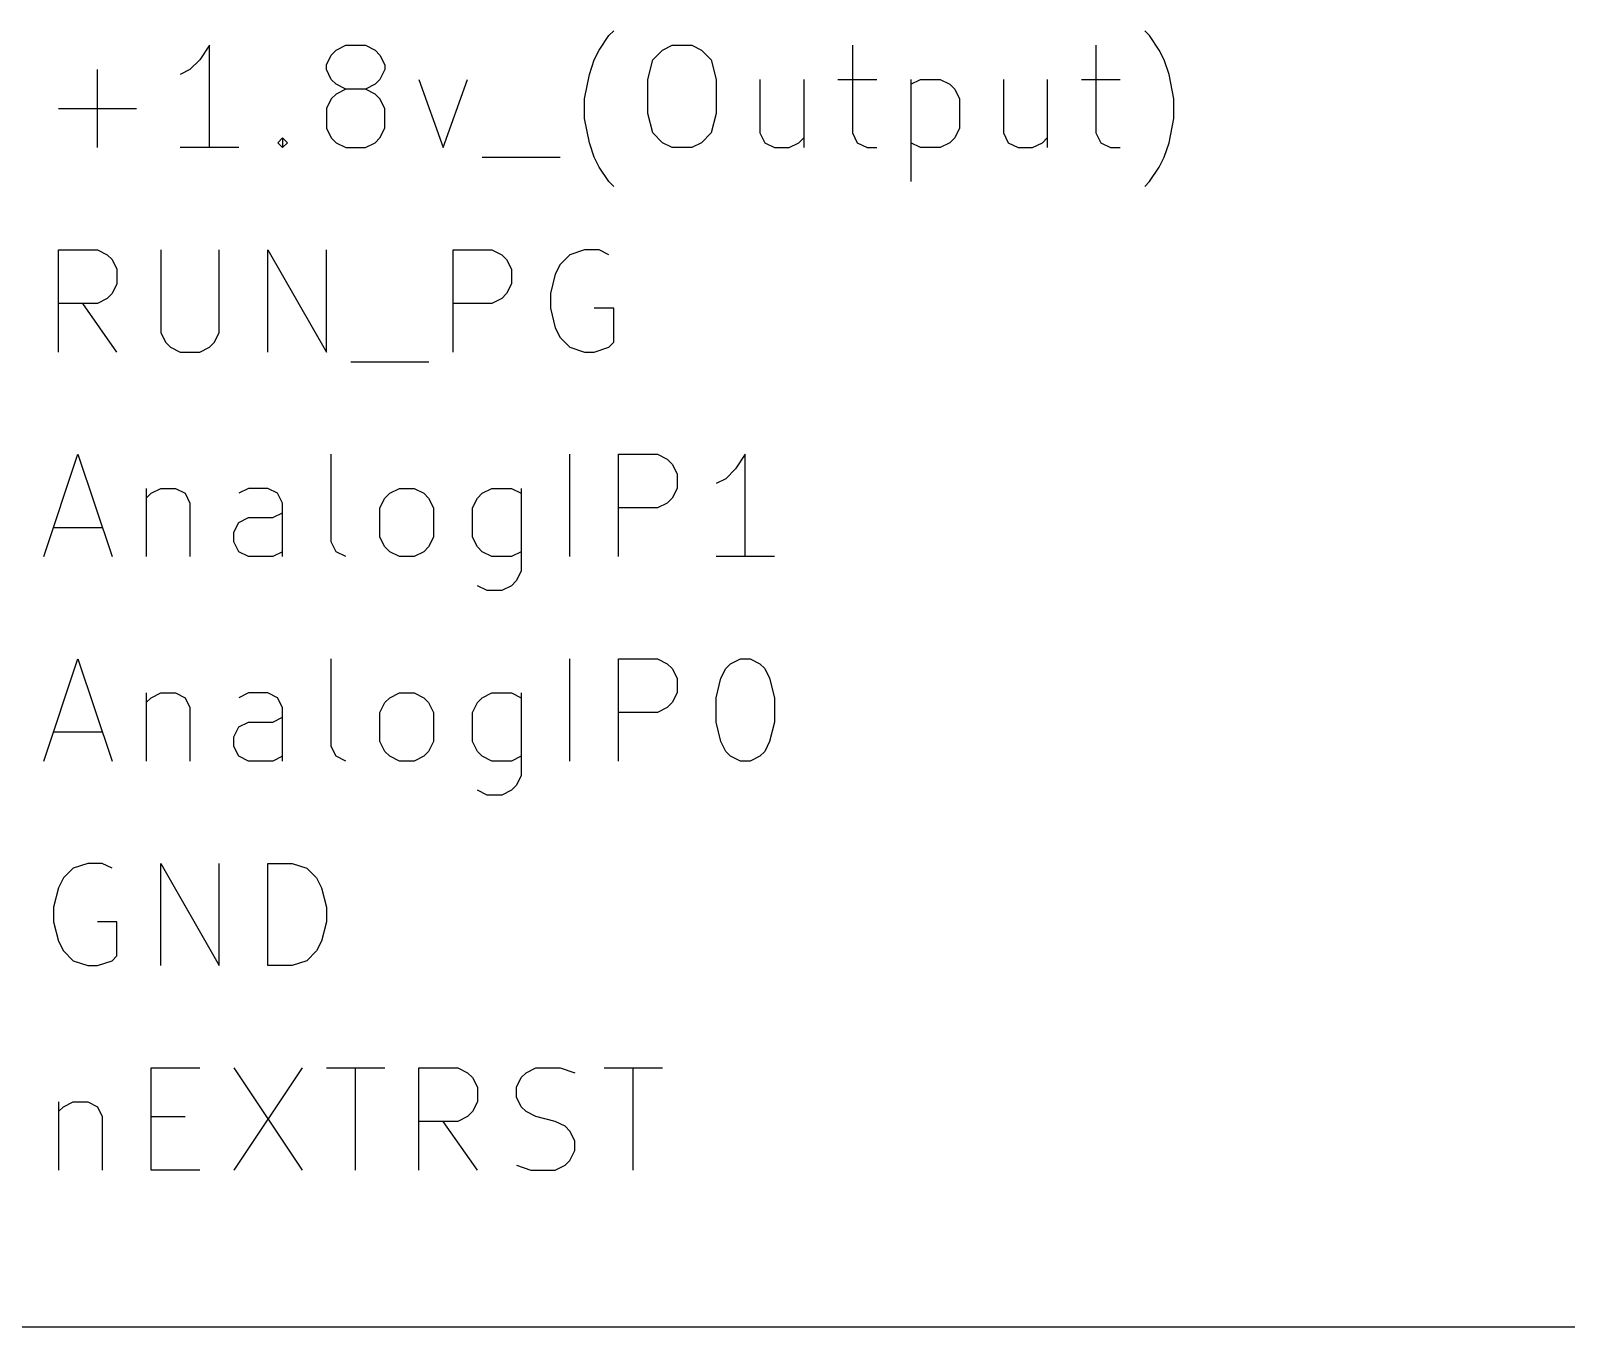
# Model space of a CAD drawing. Header units: millimetres. Extents: x 10 to 287, y -200 to -10.
# Drawn here: x 43.65 to 62.71, y -151.13 to -135.03 of the extents above; entities that cross this region are included whole.
import ezdxf

# ---------------------------------------------------------------- set-up
doc = ezdxf.new("R2010")
doc.units = ezdxf.units.MM
doc.layers.add('GREENSIXTYFIVE', color=129, linetype='CONTINUOUS')
doc.layers.add('RED', color=14, linetype='CONTINUOUS')

msp = doc.modelspace()

# ---------------------------------------------------------------- linework, layer by layer
at = {"layer": 'GREENSIXTYFIVE', "linetype": 'CONTINUOUS'}
for p, q in [((50.7032, -135.268), (50.8241, -135.0866)), ((50.8241, -135.0866), (50.8846, -135.0261)), ((57.5369, -135.0866), (57.4764, -135.0261)), ((57.6578, -135.268), (57.5369, -135.0866)), ((45.8651, -135.2075), (45.7442, -135.389)), ((45.8651, -136.4775), (45.8651, -135.2075)), ((47.3166, -135.4494), (47.377, -135.3285)), ((47.377, -135.3285), (47.4375, -135.268)), ((47.4375, -135.268), (47.5585, -135.2075)), ((47.5585, -135.2075), (47.8004, -135.2075)), ((47.8004, -135.2075), (47.9213, -135.268)), ((47.9213, -135.268), (47.9818, -135.3285)), ((47.9818, -135.3285), (48.0423, -135.4494)), ((50.6427, -135.389), (50.7032, -135.268)), ((51.3684, -135.389), (51.4894, -135.268)), ((51.4894, -135.268), (51.6103, -135.2075)), ((51.6103, -135.2075), (51.8522, -135.2075)), ((51.8522, -135.2075), (51.9732, -135.268)), ((51.9732, -135.268), (52.0941, -135.389)), ((53.8479, -135.2075), (53.8479, -136.2961)), ((56.8716, -135.2075), (56.8716, -136.2961)), ((57.7183, -135.389), (57.6578, -135.268)), ((44.4741, -136.4775), (44.4741, -135.5099)), ((45.6232, -135.5099), (45.5023, -135.5704)), ((45.7442, -135.389), (45.6232, -135.5099)), ((47.3166, -135.5099), (47.3166, -135.4494)), ((47.377, -135.6309), (47.3166, -135.5099)), ((48.0423, -135.5099), (47.9818, -135.6309)), ((48.0423, -135.4494), (48.0423, -135.5099)), ((50.5822, -135.5704), (50.6427, -135.389)), ((51.308, -135.6309), (51.3684, -135.389)), ((52.0941, -135.389), (52.1546, -135.6309)), ((57.7788, -135.5704), (57.7183, -135.389)), ((47.4375, -135.6913), (47.377, -135.6309)), ((47.5585, -135.7518), (47.4375, -135.6913)), ((47.9213, -135.6913), (47.8004, -135.7518)), ((47.9818, -135.6309), (47.9213, -135.6913)), ((48.4656, -135.6309), (48.768, -136.4775)), ((48.768, -136.4775), (49.0703, -135.6309)), ((50.5217, -135.8728), (50.5822, -135.5704)), ((51.308, -136.0542), (51.308, -135.6309)), ((52.1546, -135.6309), (52.1546, -136.0542)), ((52.6989, -135.6309), (52.6989, -136.2961)), ((53.2432, -135.6309), (53.2432, -136.4775)), ((53.6665, -135.6309), (54.1503, -135.6309)), ((54.5736, -135.6309), (54.5736, -136.9009)), ((54.5736, -135.6913), (54.6946, -135.6309)), ((54.6946, -135.6309), (54.9365, -135.6309)), ((54.9365, -135.6309), (55.0574, -135.6913)), ((55.0574, -135.6913), (55.1179, -135.7518)), ((55.7226, -135.6309), (55.7226, -136.2961)), ((56.2669, -135.6309), (56.2669, -136.4775)), ((56.6902, -135.6309), (57.174, -135.6309)), ((57.8392, -135.8728), (57.7788, -135.5704)), ((47.377, -135.8728), (47.3166, -135.9937)), ((47.4375, -135.8123), (47.377, -135.8728)), ((47.5585, -135.7518), (47.4375, -135.8123)), ((47.8004, -135.7518), (47.5585, -135.7518)), ((47.9213, -135.8123), (47.8004, -135.7518)), ((47.9818, -135.8728), (47.9213, -135.8123)), ((48.0423, -135.9937), (47.9818, -135.8728)), ((50.5217, -136.1147), (50.5217, -135.8728)), ((55.1179, -135.7518), (55.1784, -135.8728)), ((55.1784, -135.8728), (55.1784, -136.2356)), ((57.8392, -136.1147), (57.8392, -135.8728)), ((43.9903, -135.9937), (44.958, -135.9937)), ((47.3166, -135.9937), (47.3166, -136.2356)), ((48.0423, -136.2356), (48.0423, -135.9937)), ((50.5822, -136.4171), (50.5217, -136.1147)), ((51.3684, -136.2961), (51.308, -136.0542)), ((52.1546, -136.0542), (52.0941, -136.2961)), ((57.7788, -136.4171), (57.8392, -136.1147)), ((47.3166, -136.2356), (47.377, -136.3566)), ((47.9818, -136.3566), (48.0423, -136.2356)), ((51.4894, -136.4171), (51.3684, -136.2961)), ((52.0941, -136.2961), (51.9732, -136.4171)), ((52.6989, -136.2961), (52.7594, -136.4171)), ((53.8479, -136.2961), (53.9084, -136.4171)), ((55.1784, -136.2356), (55.1179, -136.3566)), ((55.7226, -136.2961), (55.7831, -136.4171)), ((56.8716, -136.2961), (56.9321, -136.4171)), ((46.228, -136.4775), (45.5023, -136.4775)), ((46.7118, -136.4171), (46.7722, -136.3566)), ((46.7722, -136.4775), (46.7118, -136.4171)), ((46.7722, -136.3566), (46.8327, -136.4171)), ((46.7722, -136.3566), (46.7722, -136.4775)), ((46.8327, -136.4171), (46.7722, -136.4775)), ((47.377, -136.3566), (47.4375, -136.4171)), ((47.4375, -136.4171), (47.5585, -136.4775)), ((47.5585, -136.4775), (47.8004, -136.4775)), ((47.8004, -136.4775), (47.9213, -136.4171)), ((47.9213, -136.4171), (47.9818, -136.3566)), ((50.6427, -136.5985), (50.5822, -136.4171)), ((51.6103, -136.4775), (51.4894, -136.4171)), ((51.8522, -136.4775), (51.6103, -136.4775)), ((51.9732, -136.4171), (51.8522, -136.4775)), ((52.7594, -136.4171), (52.8804, -136.4775)), ((52.8804, -136.4775), (53.0618, -136.4775)), ((53.0618, -136.4775), (53.1827, -136.4171)), ((53.1827, -136.4171), (53.2432, -136.3566)), ((53.9084, -136.4171), (54.0294, -136.4775)), ((54.0294, -136.4775), (54.1503, -136.4775)), ((54.6946, -136.4775), (54.5736, -136.4171)), ((54.9365, -136.4775), (54.6946, -136.4775)), ((55.0574, -136.4171), (54.9365, -136.4775)), ((55.1179, -136.3566), (55.0574, -136.4171)), ((55.7831, -136.4171), (55.9041, -136.4775)), ((55.9041, -136.4775), (56.0855, -136.4775)), ((56.0855, -136.4775), (56.2064, -136.4171)), ((56.2064, -136.4171), (56.2669, -136.3566)), ((56.9321, -136.4171), (57.0531, -136.4775)), ((57.0531, -136.4775), (57.174, -136.4775)), ((57.7183, -136.5985), (57.7788, -136.4171)), ((49.2518, -136.5985), (50.2194, -136.5985)), ((50.7032, -136.7194), (50.6427, -136.5985)), ((57.6578, -136.7194), (57.7183, -136.5985)), ((50.8241, -136.9009), (50.7032, -136.7194)), ((57.5369, -136.9009), (57.6578, -136.7194)), ((50.8846, -136.9613), (50.8241, -136.9009)), ((57.4764, -136.9613), (57.5369, -136.9009)), ((43.9903, -139.0175), (43.9903, -137.7475)), ((43.9903, -137.7475), (44.4741, -137.7475)), ((44.4741, -137.7475), (44.5951, -137.808)), ((44.5951, -137.808), (44.6556, -137.8685)), ((45.2603, -137.7475), (45.2603, -138.7756)), ((45.986, -138.7756), (45.986, -137.7475)), ((46.5908, -139.0175), (46.5908, -137.7475)), ((46.5908, -137.7475), (47.3165, -139.0175)), ((47.3165, -139.0175), (47.3165, -137.7475)), ((48.8889, -139.0175), (48.8889, -137.7475)), ((48.8889, -137.7475), (49.3727, -137.7475)), ((49.3727, -137.7475), (49.4937, -137.808)), ((49.4937, -137.808), (49.5542, -137.8685)), ((50.3404, -137.808), (50.2194, -137.929)), ((50.5218, -137.7475), (50.3404, -137.808)), ((50.7032, -137.7475), (50.5218, -137.7475)), ((50.8242, -137.808), (50.7032, -137.7475)), ((44.6556, -137.8685), (44.716, -137.9894)), ((44.716, -137.9894), (44.716, -138.1709)), ((49.5542, -137.8685), (49.6146, -137.9894)), ((49.6146, -137.9894), (49.6146, -138.1709)), ((50.2194, -137.929), (50.1589, -138.0499)), ((44.716, -138.1709), (44.6556, -138.2918)), ((49.6146, -138.1709), (49.5542, -138.2918)), ((50.1589, -138.0499), (50.0985, -138.2918)), ((44.4741, -138.4128), (43.9903, -138.4128)), ((44.716, -139.0175), (44.2927, -138.4128)), ((44.5951, -138.3523), (44.4741, -138.4128)), ((44.6556, -138.2918), (44.5951, -138.3523)), ((49.3727, -138.4128), (48.8889, -138.4128)), ((49.4937, -138.3523), (49.3727, -138.4128)), ((49.5542, -138.2918), (49.4937, -138.3523)), ((50.0985, -138.2918), (50.0985, -138.4732)), ((50.0985, -138.4732), (50.1589, -138.7151)), ((50.8846, -138.4732), (50.6427, -138.4732)), ((50.8846, -138.8966), (50.8846, -138.4732)), ((45.2603, -138.7756), (45.3208, -138.8966)), ((45.9256, -138.8966), (45.986, -138.7756)), ((50.1589, -138.7151), (50.2194, -138.8361)), ((45.3208, -138.8966), (45.3813, -138.9571)), ((45.3813, -138.9571), (45.5022, -139.0175)), ((45.7441, -139.0175), (45.8651, -138.9571)), ((45.8651, -138.9571), (45.9256, -138.8966)), ((50.2194, -138.8361), (50.3404, -138.9571)), ((50.3404, -138.9571), (50.5218, -139.0175)), ((50.6427, -139.0175), (50.8242, -138.9571)), ((50.8242, -138.9571), (50.8846, -138.8966)), ((45.5022, -139.0175), (45.7441, -139.0175)), ((47.619, -139.1385), (48.5866, -139.1385)), ((50.5218, -139.0175), (50.6427, -139.0175)), ((43.8089, -141.5575), (44.2322, -140.2875)), ((44.2322, -140.2875), (44.6556, -141.5575)), ((47.3769, -141.3761), (47.3769, -140.2875)), ((50.3401, -141.5575), (50.3401, -140.2875)), ((50.9449, -141.5575), (50.9449, -140.2875)), ((50.9449, -140.2875), (51.4287, -140.2875)), ((51.4287, -140.2875), (51.5497, -140.348)), ((52.5173, -140.2875), (52.3964, -140.469)), ((52.5173, -141.5575), (52.5173, -140.2875)), ((51.5497, -140.348), (51.6102, -140.4085)), ((51.6102, -140.4085), (51.6706, -140.5294)), ((52.3964, -140.469), (52.2754, -140.5899)), ((51.6706, -140.5294), (51.6706, -140.7109)), ((52.2754, -140.5899), (52.1545, -140.6504)), ((45.0789, -140.7109), (45.0789, -141.5575)), ((45.0789, -140.8318), (45.1394, -140.7713)), ((45.1394, -140.7713), (45.2604, -140.7109)), ((45.2604, -140.7109), (45.4418, -140.7109)), ((45.4418, -140.7109), (45.5627, -140.7713)), ((45.5627, -140.7713), (45.6232, -140.8923)), ((46.3489, -140.7109), (46.2279, -140.7713)), ((46.5908, -140.7109), (46.3489, -140.7109)), ((46.7117, -140.7713), (46.5908, -140.7109)), ((46.7722, -140.8923), (46.7117, -140.7713)), ((47.9817, -140.9528), (48.0421, -140.8318)), ((48.0421, -140.8318), (48.1026, -140.7713)), ((48.1026, -140.7713), (48.2236, -140.7109)), ((48.2236, -140.7109), (48.405, -140.7109)), ((48.405, -140.7109), (48.5259, -140.7713)), ((48.5259, -140.7713), (48.5864, -140.8318)), ((48.5864, -140.8318), (48.6469, -140.9528)), ((49.1307, -140.9528), (49.1911, -140.8318)), ((49.1911, -140.8318), (49.2516, -140.7713)), ((49.2516, -140.7713), (49.3726, -140.7109)), ((49.3726, -140.7109), (49.6145, -140.7109)), ((49.6145, -140.7109), (49.7354, -140.7713)), ((49.7354, -140.7109), (49.7354, -141.739)), ((51.6102, -140.8318), (51.5497, -140.8923)), ((51.6706, -140.7109), (51.6102, -140.8318)), ((45.6232, -140.8923), (45.6232, -141.5575)), ((46.2279, -141.1342), (46.3489, -141.0737)), ((46.3489, -141.0737), (46.6513, -141.0737)), ((46.6513, -141.0737), (46.7722, -141.0132)), ((46.7722, -141.5575), (46.7722, -140.8923)), ((47.9817, -141.3156), (47.9817, -140.9528)), ((48.6469, -140.9528), (48.6469, -141.3156)), ((49.1307, -141.3156), (49.1307, -140.9528)), ((51.4287, -140.9528), (50.9449, -140.9528)), ((51.5497, -140.8923), (51.4287, -140.9528)), ((43.9299, -141.1947), (44.5346, -141.1947)), ((46.1675, -141.2551), (46.2279, -141.1342)), ((46.1675, -141.3761), (46.1675, -141.2551)), ((46.2279, -141.4971), (46.1675, -141.3761)), ((47.4374, -141.4971), (47.3769, -141.3761)), ((48.0421, -141.4366), (47.9817, -141.3156)), ((48.1026, -141.4971), (48.0421, -141.4366)), ((48.5864, -141.4366), (48.5259, -141.4971)), ((48.6469, -141.3156), (48.5864, -141.4366)), ((49.1911, -141.4366), (49.1307, -141.3156)), ((49.2516, -141.4971), (49.1911, -141.4366)), ((46.3489, -141.5575), (46.2279, -141.4971)), ((46.6513, -141.5575), (46.3489, -141.5575)), ((46.7722, -141.4971), (46.6513, -141.5575)), ((47.5584, -141.5575), (47.4374, -141.4971)), ((48.2236, -141.5575), (48.1026, -141.4971)), ((48.405, -141.5575), (48.2236, -141.5575)), ((48.5259, -141.4971), (48.405, -141.5575)), ((49.3726, -141.5575), (49.2516, -141.4971)), ((49.6145, -141.5575), (49.3726, -141.5575)), ((49.7354, -141.4971), (49.6145, -141.5575)), ((52.8802, -141.5575), (52.1545, -141.5575)), ((49.7354, -141.739), (49.6749, -141.8599)), ((49.3121, -141.9809), (49.1911, -141.9204)), ((49.4935, -141.9809), (49.3121, -141.9809)), ((49.6145, -141.9204), (49.4935, -141.9809)), ((49.6749, -141.8599), (49.6145, -141.9204)), ((43.8089, -144.0975), (44.2322, -142.8275)), ((44.2322, -142.8275), (44.6556, -144.0975)), ((47.3769, -143.9161), (47.3769, -142.8275)), ((50.3401, -144.0975), (50.3401, -142.8275)), ((50.9449, -144.0975), (50.9449, -142.8275)), ((50.9449, -142.8275), (51.4287, -142.8275)), ((51.4287, -142.8275), (51.5497, -142.888)), ((51.5497, -142.888), (51.6102, -142.9485)), ((51.6102, -142.9485), (51.6706, -143.0694)), ((52.2149, -143.0694), (52.2754, -142.9485)), ((52.2754, -142.9485), (52.3359, -142.888)), ((52.3359, -142.888), (52.4568, -142.8275)), ((52.4568, -142.8275), (52.5778, -142.8275)), ((52.5778, -142.8275), (52.6987, -142.888)), ((52.6987, -142.888), (52.7592, -142.9485)), ((52.7592, -142.9485), (52.8197, -143.0694)), ((51.6706, -143.0694), (51.6706, -143.2509)), ((52.1545, -143.3113), (52.2149, -143.0694)), ((52.8197, -143.0694), (52.8802, -143.3113)), ((45.0789, -143.2509), (45.0789, -144.0975)), ((45.0789, -143.3718), (45.1394, -143.3113)), ((45.1394, -143.3113), (45.2604, -143.2509)), ((45.2604, -143.2509), (45.4418, -143.2509)), ((45.4418, -143.2509), (45.5627, -143.3113)), ((45.5627, -143.3113), (45.6232, -143.4323)), ((46.3489, -143.2509), (46.2279, -143.3113)), ((46.5908, -143.2509), (46.3489, -143.2509)), ((46.7117, -143.3113), (46.5908, -143.2509)), ((46.7722, -143.4323), (46.7117, -143.3113)), ((48.0421, -143.3718), (48.1026, -143.3113)), ((48.1026, -143.3113), (48.2236, -143.2509)), ((48.2236, -143.2509), (48.405, -143.2509)), ((48.405, -143.2509), (48.5259, -143.3113)), ((48.5259, -143.3113), (48.5864, -143.3718)), ((49.1911, -143.3718), (49.2516, -143.3113)), ((49.2516, -143.3113), (49.3726, -143.2509)), ((49.3726, -143.2509), (49.6145, -143.2509)), ((49.6145, -143.2509), (49.7354, -143.3113)), ((49.7354, -143.2509), (49.7354, -144.279)), ((51.6706, -143.2509), (51.6102, -143.3718)), ((52.1545, -143.6137), (52.1545, -143.3113)), ((52.8802, -143.3113), (52.8802, -143.6137)), ((45.6232, -143.4323), (45.6232, -144.0975)), ((46.6513, -143.6137), (46.7722, -143.5532)), ((46.7722, -144.0975), (46.7722, -143.4323)), ((47.9817, -143.4928), (48.0421, -143.3718)), ((47.9817, -143.8556), (47.9817, -143.4928)), ((48.5864, -143.3718), (48.6469, -143.4928)), ((48.6469, -143.4928), (48.6469, -143.8556)), ((49.1307, -143.4928), (49.1911, -143.3718)), ((49.1307, -143.8556), (49.1307, -143.4928)), ((51.4287, -143.4928), (50.9449, -143.4928)), ((51.5497, -143.4323), (51.4287, -143.4928)), ((51.6102, -143.3718), (51.5497, -143.4323)), ((43.9299, -143.7347), (44.5346, -143.7347)), ((46.1675, -143.7951), (46.2279, -143.6742)), ((46.2279, -143.6742), (46.3489, -143.6137)), ((46.3489, -143.6137), (46.6513, -143.6137)), ((52.2149, -143.8556), (52.1545, -143.6137)), ((52.8802, -143.6137), (52.8197, -143.8556)), ((46.1675, -143.9161), (46.1675, -143.7951)), ((46.2279, -144.0371), (46.1675, -143.9161)), ((47.4374, -144.0371), (47.3769, -143.9161)), ((48.0421, -143.9766), (47.9817, -143.8556)), ((48.6469, -143.8556), (48.5864, -143.9766)), ((49.1911, -143.9766), (49.1307, -143.8556)), ((52.2754, -143.9766), (52.2149, -143.8556)), ((52.8197, -143.8556), (52.7592, -143.9766)), ((46.3489, -144.0975), (46.2279, -144.0371)), ((46.6513, -144.0975), (46.3489, -144.0975)), ((46.7722, -144.0371), (46.6513, -144.0975)), ((47.5584, -144.0975), (47.4374, -144.0371)), ((48.1026, -144.0371), (48.0421, -143.9766)), ((48.2236, -144.0975), (48.1026, -144.0371)), ((48.405, -144.0975), (48.2236, -144.0975)), ((48.5259, -144.0371), (48.405, -144.0975)), ((48.5864, -143.9766), (48.5259, -144.0371)), ((49.2516, -144.0371), (49.1911, -143.9766)), ((49.3726, -144.0975), (49.2516, -144.0371)), ((49.6145, -144.0975), (49.3726, -144.0975)), ((49.7354, -144.0371), (49.6145, -144.0975)), ((52.3359, -144.0371), (52.2754, -143.9766)), ((52.4568, -144.0975), (52.3359, -144.0371)), ((52.5778, -144.0975), (52.4568, -144.0975)), ((52.6987, -144.0371), (52.5778, -144.0975)), ((52.7592, -143.9766), (52.6987, -144.0371)), ((49.7354, -144.279), (49.6749, -144.3999)), ((49.3121, -144.5209), (49.1911, -144.4604)), ((49.6145, -144.4604), (49.4935, -144.5209)), ((49.6749, -144.3999), (49.6145, -144.4604)), ((49.4935, -144.5209), (49.3121, -144.5209)), ((44.1718, -145.428), (44.0508, -145.549)), ((44.3532, -145.3675), (44.1718, -145.428)), ((44.5346, -145.3675), (44.3532, -145.3675)), ((44.6556, -145.428), (44.5346, -145.3675)), ((45.2603, -146.6375), (45.2603, -145.3675)), ((45.2603, -145.3675), (45.986, -146.6375)), ((45.986, -146.6375), (45.986, -145.3675)), ((46.5908, -146.6375), (46.5908, -145.3675)), ((46.5908, -145.3675), (46.8932, -145.3675)), ((46.8932, -145.3675), (47.0746, -145.428)), ((47.0746, -145.428), (47.1956, -145.549)), ((44.0508, -145.549), (43.9903, -145.6699)), ((47.1956, -145.549), (47.2561, -145.6699)), ((43.9903, -145.6699), (43.9299, -145.9118)), ((47.2561, -145.6699), (47.3165, -145.9118)), ((43.9299, -145.9118), (43.9299, -146.0932)), ((47.3165, -145.9118), (47.3165, -146.0932)), ((43.9299, -146.0932), (43.9903, -146.3351)), ((44.716, -146.0932), (44.4741, -146.0932)), ((44.716, -146.5166), (44.716, -146.0932)), ((47.3165, -146.0932), (47.2561, -146.3351)), ((43.9903, -146.3351), (44.0508, -146.4561)), ((47.2561, -146.3351), (47.1956, -146.4561)), ((44.0508, -146.4561), (44.1718, -146.5771)), ((44.1718, -146.5771), (44.3532, -146.6375)), ((44.4741, -146.6375), (44.6556, -146.5771)), ((44.6556, -146.5771), (44.716, -146.5166)), ((47.0746, -146.5771), (46.8932, -146.6375)), ((47.1956, -146.4561), (47.0746, -146.5771)), ((44.3532, -146.6375), (44.4741, -146.6375)), ((46.8932, -146.6375), (46.5908, -146.6375)), ((45.1393, -149.1775), (45.1393, -147.9075)), ((45.1393, -147.9075), (45.7441, -147.9075)), ((46.1674, -147.9075), (47.014, -149.1775)), ((47.014, -147.9075), (46.1674, -149.1775)), ((47.3164, -147.9075), (48.0421, -147.9075)), ((47.6793, -149.1775), (47.6793, -147.9075)), ((48.4654, -149.1775), (48.4654, -147.9075)), ((48.4654, -147.9075), (48.9492, -147.9075)), ((48.9492, -147.9075), (49.0702, -147.968)), ((49.7959, -147.968), (49.9169, -147.9075)), ((49.9169, -147.9075), (50.2192, -147.9075)), ((50.2192, -147.9075), (50.4007, -147.968)), ((50.7635, -147.9075), (51.4892, -147.9075)), ((51.1264, -149.1775), (51.1264, -147.9075)), ((49.0702, -147.968), (49.1307, -148.0285)), ((49.1307, -148.0285), (49.1911, -148.1494)), ((49.675, -148.1494), (49.7354, -148.0285)), ((49.7354, -148.0285), (49.7959, -147.968)), ((49.1911, -148.1494), (49.1911, -148.3309)), ((49.675, -148.2704), (49.675, -148.1494)), ((49.7354, -148.3913), (49.675, -148.2704)), ((43.9903, -148.3309), (43.9903, -149.1775)), ((43.9903, -148.4518), (44.0508, -148.3913)), ((44.0508, -148.3913), (44.1718, -148.3309)), ((44.1718, -148.3309), (44.3532, -148.3309)), ((44.3532, -148.3309), (44.4741, -148.3913)), ((44.4741, -148.3913), (44.5346, -148.5123)), ((44.5346, -148.5123), (44.5346, -149.1775)), ((45.1393, -148.5123), (45.5627, -148.5123)), ((49.0702, -148.5123), (48.9492, -148.5728)), ((49.1307, -148.4518), (49.0702, -148.5123)), ((49.1911, -148.3309), (49.1307, -148.4518)), ((49.7959, -148.4518), (49.7354, -148.3913)), ((49.9169, -148.5123), (49.7959, -148.4518)), ((50.1588, -148.5728), (49.9169, -148.5123)), ((48.9492, -148.5728), (48.4654, -148.5728)), ((49.1911, -149.1775), (48.7678, -148.5728)), ((50.2797, -148.6332), (50.1588, -148.5728)), ((50.3402, -148.6937), (50.2797, -148.6332)), ((50.4007, -148.8147), (50.3402, -148.6937)), ((50.4007, -148.9356), (50.4007, -148.8147)), ((50.2797, -149.1171), (50.3402, -149.0566)), ((50.3402, -149.0566), (50.4007, -148.9356)), ((45.7441, -149.1775), (45.1393, -149.1775)), ((49.675, -149.1171), (49.8564, -149.1775)), ((49.8564, -149.1775), (50.1588, -149.1775)), ((50.1588, -149.1775), (50.2797, -149.1171))]:
    msp.add_line(p, q, dxfattribs=at)
at = {"layer": 'RED', "linetype": 'CONTINUOUS'}
msp.add_line((99.06, -151.13), (43.18, -151.13), dxfattribs=at)

doc.saveas('drawing.dxf')
